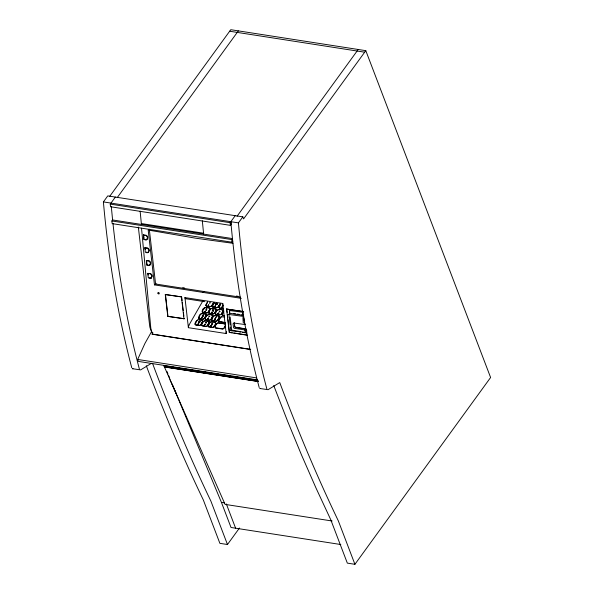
<?xml version="1.0" encoding="UTF-8"?>
<svg xmlns="http://www.w3.org/2000/svg" width="594" height="594" viewBox="0 0 594 594"><rect width="100%" height="100%" fill="white"/><g stroke="black" fill="none" stroke-linecap="round" stroke-linejoin="round"><path stroke-width="0.89" d="M210.194 302.532L209.704 303.304L209.949 302.606M211.917 324.042L212.095 324.361M216.402 316.669L215.533 317.953M202.628 320.857C201.359 319.438 198.307 319.141 196.837 320.537C193.689 322.698 195.151 326.5 199.005 325.467A1.767 1.21 -28.5 0 0 200.995 324.703L202.68 321.829L202.576 320.775M195.203 324.309L196.718 321.094L197.988 319.832M198.908 318.362C197.624 314.664 203.645 311.338 206.2 314.62M198.834 318.228L200.282 314.471M201.774 325.475C200.742 321.644 206.838 318.659 209.222 322.007M202.294 311.197L204.841 307.744L209.229 308.011L209.89 309.184L208.145 312.229A1.767 1.21 -28.5 0 1 206.155 313.001C202.591 312.615 199.094 310.721 206.081 312.86A1.767 1.21 -28.5 0 0 208.063 312.095C214.709 306.43 201.381 305.375 202.339 311.508M195.441 324.606L198.879 325.252A1.767 1.21 -28.5 0 0 200.861 324.48L202.628 320.923M205.427 319.379C204.128 315.674 210.187 312.355 212.719 315.637M211.338 315.132C207.425 312.028 201.492 321.644 208.977 320.025A1.767 1.21 -28.5 0 0 210.959 319.26L212.674 315.555M206.036 305.672L205.932 304.618L207.618 301.752M207.61 302.131L205.984 305.524M198.886 318.265L202.457 319.015A1.767 1.21 -28.5 0 0 204.44 318.243L206.148 314.538M198.782 318.146L199.458 318.74L202.584 319.238A1.767 1.21 -28.5 0 0 204.566 318.466L206.318 315.421L205.97 314.278M208.375 326.626C207.076 322.921 213.127 319.602 215.667 322.884M209.311 323.908L208.294 326.485M216.446 310.016C215.949 307.737 212.043 307.64 210.514 309.08C207.365 311.219 208.798 315.095 212.674 314.011A1.767 1.21 -28.5 0 0 214.664 313.238L216.35 310.372L216.246 309.318M201.834 325.512L205.398 326.262A1.767 1.21 -28.5 0 0 207.38 325.497L209.147 321.941M201.73 325.393L202.406 325.987L205.524 326.485A1.767 1.21 -28.5 0 0 207.514 325.712L209.199 322.839L209.095 321.785M219.386 317.27C218.911 315.028 215.221 314.961 213.61 316.171C210.469 318.265 211.479 322.334 215.622 321.257A1.767 1.21 -28.5 0 0 217.604 320.493L219.29 317.619L219.193 316.565M214.419 302.821L212.452 305.628L212.555 306.682M212.37 306.318L212.734 306.942L212.578 305.851L214.13 303.148M205.301 319.156L205.977 319.75L209.103 320.248A1.767 1.21 -28.5 0 0 211.085 319.475L212.771 316.609L212.593 315.414L212.801 315.77M215.674 314.159L219.32 315.043L216.03 314.486L215.451 313.238L215.644 314.174M208.353 326.529L211.917 327.279A1.767 1.21 -28.5 0 0 213.899 326.507L215.592 323.633L215.533 322.661M208.249 326.403L208.925 326.997L212.043 327.494A1.767 1.21 -28.5 0 0 214.033 326.722C218.674 322.542 213.706 321.8 210.603 322.022M216.32 309.63L214.538 313.023A1.767 1.21 -28.5 0 1 212.548 313.795L209.11 313.149L209.385 313.454M219.305 307.922C217.501 307.098 223.634 299.784 219 307.388M219.268 316.877L217.478 320.27A1.767 1.21 -28.5 0 1 215.496 321.042L212.051 320.396M215.206 305.672C216.513 305.999 214.59 306.029 215.221 305.702M205.992 310.068L206.326 309.585M216.535 304.351C217.619 304.44 216.84 303.059 217.196 303.534M208.687 304.848C207.499 307.9 209.474 302.985 208.479 305.65M206.155 309.333L206.497 309.964M204.544 325.312L204.64 325.363M218.458 313.372L218.466 313.587M215.681 304.685L215.525 304.017L216.29 303.386M213.083 309.986L212.622 310.291L212.637 309.845M214.909 319.669C213.989 318.481 216.402 319.78 214.664 319.149M217.27 303.72L217.233 303.868M204.574 325.386L204.239 325.17L204.678 325.007M207.833 319.037L208.138 318.584L208.034 319.097M204.588 324.859L204.499 324.45L204.158 325.081M207.922 318.792L208.62 318.109L208.346 319.045M211.664 325.475L211.36 325.133M204.833 324.242L204.752 324.755L204.633 324.317M199.487 322.03C200.52 322.46 198.782 322.304 199.302 321.347M199.302 322.134L199.621 322.334L199.495 321.309M202.829 315.392C202.517 317.597 203.876 313.587 203.007 315.317M218.451 313.699L218.08 313.298L217.798 313.803M211.226 325.72L211.189 325.445M210.937 326.165L211.353 325.215M214.738 319.409L214.768 319.208M208.635 318.436L208.568 318.035M213.135 310.855L213.602 310.528L213.023 310.892M212.117 324.331L212.021 323.938M212.021 324.049L212.303 323.366M212.964 309.949L212.652 310.016M221.963 307.514L221.399 307.722M205.984 305.591L206.66 306.185L209.779 306.682A1.767 1.21 -28.5 0 0 211.768 305.91L213.55 302.688M221.302 314.271L223.002 310.914M199.049 322.252L198.626 321.985L199.257 321.629M202.272 315.681L202.873 315.867M207.692 318.867L207.907 318.763M211.917 323.879L212.823 322.898M211.917 312.808L211.056 313.045L211.531 313.105M209.155 316.617L209.244 316.216L209.719 316.617M205.791 322.49L205.814 322.965L205.97 322.379M205.91 322.527L206.081 322.757M215.377 319.268L215.362 318.948M210.974 325.557L211.07 325.356M228.757 314.464L243.674 316.431L243.696 318.28M215.117 318.852L215.288 319.483M215.236 319.238L214.857 318.971M205.776 322.46L205.836 322.802M206.088 305.717L209.652 306.459A1.767 1.21 -28.5 0 0 211.642 305.695L213.513 302.866M215.533 313.38C215.288 309.556 221.354 307.655 223.092 310.877M212.607 306.727L216.298 307.692A1.767 1.21 -28.5 0 0 218.288 306.927L220.032 303.876M219.238 314.902A1.767 1.21 -28.5 0 0 221.228 314.137L223.054 311.226M199.918 321.287C199.629 322.037 199.606 320.508 199.844 321.465M206.757 308.895L206.445 310.009M205.91 322.646L206.17 322.527M209.63 316.379L209.415 316.364M215.54 304.046L215.852 304.759M199.51 322.059L200.171 321.666L199.762 321.614M221.807 307.261L222.141 306.89M216.639 303.92L215.993 304.232L216.765 303.742M215.83 304.291C215.741 303.423 216.899 304.737 216.275 304.358M207.945 319.097L208.286 319.089M199.792 321.235L199.257 321.451M215.897 317.159L215.674 318.124M209.244 316.706L209.682 316.223M208.271 318.05L208.427 318.674M205.056 324.524L204.9 324.235M217.872 314.033L218.429 313.677M257.365 379.885L138.424 361.419L137.667 359.452L144.921 343.458L151.515 331.727L150.252 328.408A11.108 6.014 -81.2 0 1 149.636 325.579L138.35 227.131M198.641 322.015L198.842 322.252M213.268 310.959L213.602 310.699L213.231 311.011M211.62 325.557L211.375 326.017M211.768 325.623L211.687 325.386M202.91 300.816L188.922 325.208M203.356 321.547L201.7 324.369M210.514 309.08L208.85 311.895M222.624 310.068L223.084 311.048C221.636 307.566 215.436 310.046 215.54 313.008M225.445 323.93L218.317 322.765C216.402 322.928 213.743 326.448 215.429 327.799L222.795 328.824L224.005 327.977L225.505 325.438M216.35 324.02L215.021 326.997L215.436 328.007L222.765 329.106L223.997 328.393L225.23 326.41M224.465 316.936L220.842 316.825L218.421 320.864L219.008 321.562L225.015 322.49M221.889 316.535L220.188 317.842L218.622 321.406L225.156 322.742M223.908 311.011C222.423 312.266 220.5 316.268 224.302 315.592M223.507 311.546L222.156 315.028L224.443 315.837M146.659 239.85L147.527 237.459L146.154 235.469L143.384 235.038L143.889 239.427C146.918 241.736 149.584 236.88 146.369 235.298L143.384 235.038M148.121 252.643L148.997 250.252L147.616 248.262L144.854 247.832L145.359 252.22C148.389 254.529 151.054 249.673 147.832 248.092L144.854 247.832M149.591 265.436L150.46 263.045L149.087 261.056L146.317 260.625L146.822 265.013C149.844 267.315 152.539 262.474 149.302 260.885L146.317 260.625M151.054 278.23L151.93 275.839L150.549 273.849L147.787 273.418L148.285 277.806C151.322 280.116 153.98 275.26 150.765 273.678L147.787 273.418M204.678 311.657C205.561 313.298 205.992 309.608 205.205 311.753L205.502 311.182L204.789 311.687M206.289 309.541L206.081 310.023M206.809 309.296L206.356 308.984M203.118 315.904L203.311 315.176M214.412 306.742C215.57 305.606 215.251 307.284 214.412 306.682M213.454 316.327L211.858 319.023M210.625 326.173L211.367 325.727M216.528 316.632L216.134 316.788M218.986 312.993L218.362 313.261L219 313.016M223.285 305.739L222.594 305.635M210.402 322.134L209.63 322.898M218.421 313.469L218.087 314.1L217.872 313.587M131.764 367.79C117.367 313.491 108.383 257.841 103.393 201.915L107.766 195.894L242.805 216.855L243.585 218.904L365.8 50.661L230.769 29.7L109.638 196.451M259.207 387.578C244.81 333.279 235.825 277.628 230.836 221.703L231.118 224.346L230.39 225.356L110.529 206.742L110.246 204.098L115.355 197.067M117.226 197.624L238.35 30.881M232.744 241.216L232.009 242.218L112.155 223.611L111.872 220.968L112.608 219.958L111.301 206.66M230.39 225.356L230.108 222.705L235.217 215.674M237.088 216.231L358.212 49.488M152.881 332.729L151.841 334.162L250.69 349.51M266.795 388.758C252.398 334.459 243.414 278.809 238.424 222.876L242.805 216.855M232.009 242.218L231.734 239.575L232.462 238.573L112.608 219.958M164.486 366.854L164.33 365.822L164.486 366.854L258.531 381.452M146.287 365.726C163.417 411.226 182.276 456.088 203.311 499.925L219.884 543.339L227.472 544.512L239.464 528.007M273.73 385.513L287.674 421.421L301.418 454.752L315.963 487.934L330.754 519.713L347.334 563.119L354.915 564.3L490.607 377.502L365.8 50.661M216.617 324.079L217.062 323.574M243.674 316.431L243.414 316.743A2.495 1.351 -81.2 0 0 242.924 317.82L243.198 322.497L245.018 323.886M202.502 315.585L203.215 316.127M223.047 305.702L222.683 306.044L222.95 305.665M206.111 322.906L206.088 322.431M222.854 305.279L222.304 305.984L222.72 305.583M221.413 307.878L221.866 307.796M205.643 322.468L206.073 322.898L205.754 322.639M218.436 313.951L218.466 313.194M222.045 307.61L221.755 307.321M198.678 323.478C196.05 325.646 200.156 323.129 198.233 323.24L198.678 323.478L197.854 324.421M200.935 313.877L200.416 314.3M230.613 330.695L237.14 331.534M203.103 315.882L203.512 315.949M201.767 317.189L202.465 317.137L201.314 318.139L202.25 317.241L201.752 317.166M215.54 304.306L216.09 304.789L216.988 304.38M222.29 307.061L222.149 307.477M211.65 312.288L212.34 312.11L211.754 312.585M247.26 335.224L229.262 332.425L226.581 309.043L242.953 311.412M243.213 312.318L229.366 310.506L229.685 313.261L229.715 310.224M246.228 330.702L245.849 329.024L235.744 327.457A1.359 1.017 55.7 0 1 235.061 327.131L234.749 326.767A1.114 0.839 55.7 0 1 234.548 326.203L234.37 323.01L234.719 326.061A1.114 0.839 55.7 0 0 234.927 326.626L235.239 326.99A1.359 1.017 55.7 0 0 235.915 327.316L246.02 328.883L244.758 329.922L234.652 328.356A1.359 1.017 55.7 0 1 233.977 328.029L233.665 327.665A1.114 0.839 55.7 0 1 233.457 327.094L233.108 324.042A1.188 0.891 55.7 0 1 233.197 323.492L233.561 323.129A1.455 1.091 55.7 0 1 234.11 323.062L245.285 324.584M229.262 332.425L232.135 332.707M211.033 308.65L210.67 308.925M203.883 321.124L203.519 321.391M216.454 304.655L216.832 304.492M143.889 239.427L146.867 239.686M146.822 265.013L149.799 265.273M232.959 243.295L195.805 238.216L148.181 230.049L154.462 284.875L156.103 283.59M167.775 316.357L184.147 318.733L167.775 316.357L165.273 294.527L181.645 296.911L182.061 300.542M165.273 294.527L181.645 296.911M202.91 292.397L204.002 291.543M214.597 319.839L214.219 319.966L214.894 319.646M211.338 325.906L210.885 326.128M216.09 303.898L216.565 303.675M219.743 311.063C218.132 312.429 220.381 310.268 219.832 311.731M218.028 314.026L218.421 313.929M215.926 303.571L216.313 303.415M217.233 323.433L218.302 323.002L221.035 323.418M214.605 315.622L213.788 316.03M212.236 310.892L213.87 309.905M204.871 324.666L204.885 325.089L205.064 324.673M216.58 303.705L216.164 303.809M151.522 363.268L140.622 369.899L132.373 368.703L133.034 368.726M203.579 315.451L203.386 315.421M214.612 319.906L215.028 319.505M208.071 318.666L208.049 318.287M209.43 316.491L209.043 316.52M205.97 314.397L201.351 313.669M216.194 309.274L211.664 308.375M209.147 321.866L204.507 320.842M222.082 306.764L222.312 306.808M185.989 298.715L185.402 298.604A1.856 1.002 -81.2 0 1 184.942 297.587L222.735 303.452L226.188 333.553L188.395 327.688L184.942 297.579M217.256 303.794L216.951 303.282L216.201 303.467M216.647 303.326L217.003 303.371M206.059 322.691L205.999 322.349M221.651 307.878L221.243 307.729M209.593 316.669L209.244 316.216M260.484 388.513L259.823 388.483L268.065 389.686L279.752 382.581C297.342 429.477 316.669 475.735 338.342 520.893L354.915 564.3M229.655 31.23L364.686 52.198M103.393 201.915L238.424 222.876M110.246 204.098L230.108 222.705M140.132 211.137L141.342 223.552L203.549 233.212L203.638 234.095M111.872 220.968L231.734 239.575M146.258 252.153L148.337 252.48M149.191 277.74L151.27 278.066M182.759 287.726L184.571 288.008M236.33 296.042L238.149 296.324M240.592 297.2L155.583 283.999L149.294 229.173M154.462 284.875L241.305 298.359M185.736 298.737L204.633 301.67M213.008 307.135L212.734 306.831L216.171 307.477A1.767 1.21 -28.5 0 0 218.161 306.704L219.973 304.054M226.581 309.043L243.681 311.694M223.656 308.642A1.767 1.21 -28.5 0 1 222.824 308.709L219.617 308.071L222.743 308.568A1.767 1.21 -28.5 0 0 223.574 308.501M233.628 313.535L235.432 313.81M237.229 314.092L239.026 314.367M241.728 314.79L243.525 315.072M229.685 313.261L243.184 315.355L242.864 312.6M216.201 315.889L218.562 316.053M199.584 320.099L201.945 320.263M222.75 323.678L225.178 323.834M246.807 330.88L246.339 330.776M246.814 332.788L231.653 330.071L230.168 317.07M238.959 331.816L240.778 332.098M242.597 332.38L247.141 333.086M233.932 332.982L247.431 335.083M152.74 334.162L249.94 349.25M137.667 359.452L256.615 377.918M167.04 366.238L180.606 368.347M182.41 368.629L184.222 368.911M186.033 369.186L195.975 370.73M197.787 371.012L199.591 371.295M201.403 371.577L214.969 373.678M216.773 373.96L218.585 374.242M220.389 374.524L230.338 376.069M232.15 376.351L233.954 376.626M235.766 376.908L245.708 378.452M247.52 378.734L249.324 379.017M251.136 379.299L252.947 379.581M254.752 379.856L257.469 380.279M257.358 380.375L163.951 365.874L225.089 504.388L332.143 521.005M164.174 366.03L258.212 380.635M164.642 366.639L257.781 381.103M164.367 366.966L257.781 381.467M169.973 379.64L175.987 393.258M172.238 384.221L221.436 502.39L224.495 502.866M340.8 544.527L231.021 527.487L221.436 502.39M219.698 308.212L218.941 307.41M212.362 315.191L212.615 315.511L212.043 315.043M246.814 331.096L245.879 330.643L245.678 329.173M211.672 312.511L211.858 312.889M212.333 320.701L211.746 320.032M195.716 324.911L195.203 324.383M244.661 322.052L243.963 318.956M244.431 322.156L243.503 316.617M219.253 307.959L218.919 307.247M246.369 332.358L245.003 331.452L244.758 329.922M211.947 312.533L211.813 312.154M216.699 303.831L216.617 303.898M216.068 309.058L216.424 309.689M219.008 316.305L219.372 316.936M212.355 305.984L212.474 306.37M215.882 314.397L215.436 313.743M209.467 308.026L209.927 308.835M212.719 315.704L212.875 316.082M205.828 305.138L206.341 306.036M215.429 322.542L215.815 323.329M208.732 312.303L208.88 312.852M208.746 312.63L209.11 313.261L208.798 312.786M211.672 319.55L211.82 320.099M211.694 319.884L212.051 320.508M205.843 314.174L206.356 315.072M208.784 321.421L209.296 322.319M202.257 311.538L202.717 312.355M205.153 318.703L205.665 319.602M202.413 315.518L202.517 316.023M208.093 325.958L208.605 326.849M202.391 320.515L202.754 321.146M202.643 321.257L202.74 321.651M198.656 317.857L199.012 318.488M201.574 324.94L201.7 325.163M201.96 325.735L201.648 325.252L201.856 325.616M195.062 323.76L195.181 324.153M195.077 324.094L195.441 324.725M166.892 371.376L167.961 373.945M168.674 375.66L169.743 378.23M226.351 503.964L235.61 528.2M227.472 544.512L210.892 501.106C189.352 456.214 170.114 410.231 152.621 363.617M152.873 334.519L151.463 330.799A13.766 7.455 -81.2 0 1 150.787 327.955L141.528 228.17M139.352 368.971C126.7 321.28 118.236 272.535 112.979 223.493M228.898 314.137L230.153 325.074M230.361 326.9L230.776 330.546M226.752 308.902L227.168 312.496M227.376 314.293L227.784 317.894M227.992 319.691L229.433 332.284M182.276 302.361L183.212 310.551M183.42 312.37L183.836 316.008M181.474 297.045L183.977 318.867M165.451 294.394L167.953 316.216M143.6 234.875L144 238.38M145.07 247.668L145.27 249.421M146.532 260.462L147.037 264.842M148.003 273.255L148.203 275.007M203.549 233.212L202.331 220.79M141.342 223.552L141.431 224.435M219.691 311.174L219.75 311.716M234.192 323.151A1.188 0.891 55.7 0 1 234.199 322.854M226.188 333.553A2.235 1.21 -81.2 0 1 226.195 332.722L226.217 332.499A2.606 1.411 -81.2 0 1 226.448 331.652M223.01 304.269A1.856 1.002 -81.2 0 1 222.735 303.452M188.922 325.215A2.606 1.411 -81.2 0 0 188.424 326.633L188.38 327.071A2.205 1.195 -81.2 0 0 188.395 327.688M157.945 293.184A0.809 0.601 55.7 0 0 159.058 293.896A0.809 0.601 55.7 0 0 158.813 292.604A0.809 0.601 55.7 0 0 157.945 293.184"/></g></svg>
